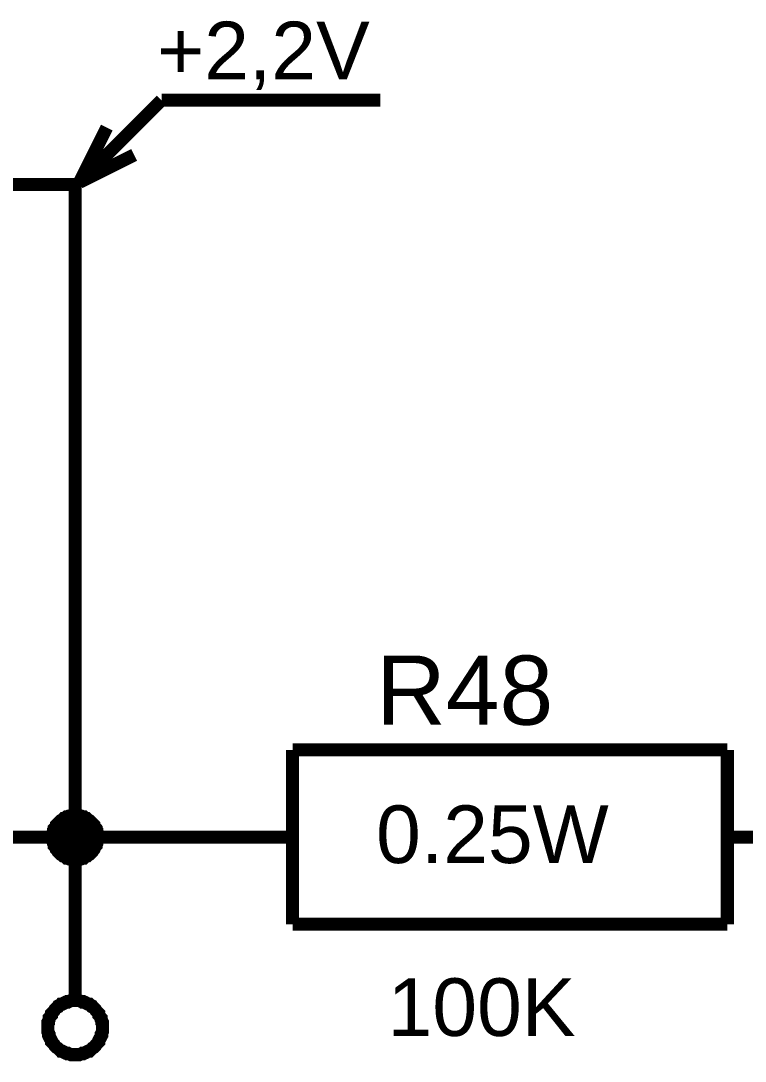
# Model space of a CAD drawing. Header units: millimetres. Extents: x -2024 to 917, y -725 to 13.
# Drawn here: x -1907.67 to -1891.01, y -221.81 to -197.9 of the extents above; entities that cross this region are included whole.
import ezdxf

# ---------------------------------------------------------------- set-up
doc = ezdxf.new("R2010")
doc.units = ezdxf.units.MM
doc.styles.get("Standard").update_dxf_attribs({"font": 'arial.ttf'})

msp = doc.modelspace()

# ---------------------------------------------------------------- linework, layer by layer
at = {"color": 7}
for points, const_width in [([(-1906.32, -201.611), (-1904.433, -199.723)], 0.3), ([(-1904.433, -199.723), (-1899.401, -199.723)], 0.3), ([(-1906.32, -201.611), (-1905.691, -200.352)], 0.3), ([(-1906.32, -201.611), (-1905.062, -200.981)], 0.3), ([(-1913.916, -216.663), (-1906.419, -216.663), (-1906.419, -201.66), (-1908.918, -201.66)], 0.3), ([(-1901.42, -214.659), (-1901.42, -218.666)], 0.3), ([(-1901.42, -214.659), (-1891.424, -214.659)], 0.3), ([(-1891.424, -214.659), (-1891.424, -218.666)], 0.3), ([(-1906.932, -216.663), (-1906.932, -216.629), (-1906.932, -216.613), (-1906.932, -216.58), (-1906.915, -216.563), (-1906.915, -216.53), (-1906.915, -216.514), (-1906.899, -216.497), (-1906.899, -216.464), (-1906.882, -216.447), (-1906.866, -216.431), (-1906.849, -216.398), (-1906.849, -216.381), (-1906.833, -216.365), (-1906.816, -216.348), (-1906.8, -216.331), (-1906.783, -216.315), (-1906.766, -216.298), (-1906.75, -216.282), (-1906.717, -216.265), (-1906.7, -216.249), (-1906.684, -216.232), (-1906.667, -216.232), (-1906.634, -216.215), (-1906.617, -216.199), (-1906.601, -216.199), (-1906.568, -216.182), (-1906.551, -216.182), (-1906.518, -216.182), (-1906.502, -216.166), (-1906.468, -216.166), (-1906.452, -216.166), (-1906.419, -216.166)], 0.3), ([(-1906.932, -216.663), (-1906.932, -216.629), (-1906.932, -216.613), (-1906.932, -216.58), (-1906.915, -216.563), (-1906.915, -216.53), (-1906.915, -216.514), (-1906.899, -216.497), (-1906.899, -216.464), (-1906.882, -216.447), (-1906.866, -216.431), (-1906.849, -216.398), (-1906.849, -216.381), (-1906.833, -216.365), (-1906.816, -216.348), (-1906.8, -216.331), (-1906.783, -216.315), (-1906.766, -216.298), (-1906.75, -216.282), (-1906.717, -216.265), (-1906.7, -216.249), (-1906.684, -216.232), (-1906.667, -216.232), (-1906.634, -216.215), (-1906.617, -216.199), (-1906.601, -216.199), (-1906.568, -216.182), (-1906.551, -216.182), (-1906.518, -216.182), (-1906.502, -216.166), (-1906.468, -216.166), (-1906.452, -216.166), (-1906.419, -216.166)], 0.3), ([(-1906.932, -216.663), (-1906.932, -216.629), (-1906.932, -216.613), (-1906.932, -216.58), (-1906.915, -216.563), (-1906.915, -216.53), (-1906.915, -216.514), (-1906.899, -216.497), (-1906.899, -216.464), (-1906.882, -216.447), (-1906.866, -216.431), (-1906.849, -216.398), (-1906.849, -216.381), (-1906.833, -216.365), (-1906.816, -216.348), (-1906.8, -216.331), (-1906.783, -216.315), (-1906.766, -216.298), (-1906.75, -216.282), (-1906.717, -216.265), (-1906.7, -216.249), (-1906.684, -216.232), (-1906.667, -216.232), (-1906.634, -216.215), (-1906.617, -216.199), (-1906.601, -216.199), (-1906.568, -216.182), (-1906.551, -216.182), (-1906.518, -216.182), (-1906.502, -216.166), (-1906.468, -216.166), (-1906.452, -216.166), (-1906.419, -216.166)], 0.3), ([(-1906.932, -216.663), (-1906.932, -216.629), (-1906.932, -216.613), (-1906.932, -216.58), (-1906.915, -216.563), (-1906.915, -216.53), (-1906.915, -216.514), (-1906.899, -216.497), (-1906.899, -216.464), (-1906.882, -216.447), (-1906.866, -216.431), (-1906.849, -216.398), (-1906.849, -216.381), (-1906.833, -216.365), (-1906.816, -216.348), (-1906.8, -216.331), (-1906.783, -216.315), (-1906.766, -216.298), (-1906.75, -216.282), (-1906.717, -216.265), (-1906.7, -216.249), (-1906.684, -216.232), (-1906.667, -216.232), (-1906.634, -216.215), (-1906.617, -216.199), (-1906.601, -216.199), (-1906.568, -216.182), (-1906.551, -216.182), (-1906.518, -216.182), (-1906.502, -216.166), (-1906.468, -216.166), (-1906.452, -216.166), (-1906.419, -216.166)], 0.3), ([(-1906.932, -216.663), (-1906.932, -216.629), (-1906.932, -216.613), (-1906.932, -216.58), (-1906.915, -216.563), (-1906.915, -216.53), (-1906.915, -216.514), (-1906.899, -216.497), (-1906.899, -216.464), (-1906.882, -216.447), (-1906.866, -216.431), (-1906.849, -216.398), (-1906.849, -216.381), (-1906.833, -216.365), (-1906.816, -216.348), (-1906.8, -216.331), (-1906.783, -216.315), (-1906.766, -216.298), (-1906.75, -216.282), (-1906.717, -216.265), (-1906.7, -216.249), (-1906.684, -216.232), (-1906.667, -216.232), (-1906.634, -216.215), (-1906.617, -216.199), (-1906.601, -216.199), (-1906.568, -216.182), (-1906.551, -216.182), (-1906.518, -216.182), (-1906.502, -216.166), (-1906.468, -216.166), (-1906.452, -216.166), (-1906.419, -216.166)], 0.3), ([(-1906.932, -216.663), (-1906.932, -216.629), (-1906.932, -216.613), (-1906.932, -216.58), (-1906.915, -216.563), (-1906.915, -216.53), (-1906.915, -216.514), (-1906.899, -216.497), (-1906.899, -216.464), (-1906.882, -216.447), (-1906.866, -216.431), (-1906.849, -216.398), (-1906.849, -216.381), (-1906.833, -216.365), (-1906.816, -216.348), (-1906.8, -216.331), (-1906.783, -216.315), (-1906.766, -216.298), (-1906.75, -216.282), (-1906.717, -216.265), (-1906.7, -216.249), (-1906.684, -216.232), (-1906.667, -216.232), (-1906.634, -216.215), (-1906.617, -216.199), (-1906.601, -216.199), (-1906.568, -216.182), (-1906.551, -216.182), (-1906.518, -216.182), (-1906.502, -216.166), (-1906.468, -216.166), (-1906.452, -216.166), (-1906.419, -216.166)], 0.3), ([(-1906.932, -216.663), (-1906.932, -216.629), (-1906.932, -216.613), (-1906.932, -216.58), (-1906.915, -216.563), (-1906.915, -216.53), (-1906.915, -216.514), (-1906.899, -216.497), (-1906.899, -216.464), (-1906.882, -216.447), (-1906.866, -216.431), (-1906.849, -216.398), (-1906.849, -216.381), (-1906.833, -216.365), (-1906.816, -216.348), (-1906.8, -216.331), (-1906.783, -216.315), (-1906.766, -216.298), (-1906.75, -216.282), (-1906.717, -216.265), (-1906.7, -216.249), (-1906.684, -216.232), (-1906.667, -216.232), (-1906.634, -216.215), (-1906.617, -216.199), (-1906.601, -216.199), (-1906.568, -216.182), (-1906.551, -216.182), (-1906.518, -216.182), (-1906.502, -216.166), (-1906.468, -216.166), (-1906.452, -216.166), (-1906.419, -216.166)], 0.0991), ([(-1906.932, -216.663), (-1906.932, -216.629), (-1906.932, -216.613), (-1906.932, -216.58), (-1906.915, -216.563), (-1906.915, -216.53), (-1906.915, -216.514), (-1906.899, -216.497), (-1906.899, -216.464), (-1906.882, -216.447), (-1906.866, -216.431), (-1906.849, -216.398), (-1906.849, -216.381), (-1906.833, -216.365), (-1906.816, -216.348), (-1906.8, -216.331), (-1906.783, -216.315), (-1906.766, -216.298), (-1906.75, -216.282), (-1906.717, -216.265), (-1906.7, -216.249), (-1906.684, -216.232), (-1906.667, -216.232), (-1906.634, -216.215), (-1906.617, -216.199), (-1906.601, -216.199), (-1906.568, -216.182), (-1906.551, -216.182), (-1906.518, -216.182), (-1906.502, -216.166), (-1906.468, -216.166), (-1906.452, -216.166), (-1906.419, -216.166)], 0.0991), ([(-1906.932, -216.663), (-1906.932, -216.629), (-1906.932, -216.613), (-1906.932, -216.58), (-1906.915, -216.563), (-1906.915, -216.53), (-1906.915, -216.514), (-1906.899, -216.497), (-1906.899, -216.464), (-1906.882, -216.447), (-1906.866, -216.431), (-1906.849, -216.398), (-1906.849, -216.381), (-1906.833, -216.365), (-1906.816, -216.348), (-1906.8, -216.331), (-1906.783, -216.315), (-1906.766, -216.298), (-1906.75, -216.282), (-1906.717, -216.265), (-1906.7, -216.249), (-1906.684, -216.232), (-1906.667, -216.232), (-1906.634, -216.215), (-1906.617, -216.199), (-1906.601, -216.199), (-1906.568, -216.182), (-1906.551, -216.182), (-1906.518, -216.182), (-1906.502, -216.166), (-1906.468, -216.166), (-1906.452, -216.166), (-1906.419, -216.166)], 0.0991), ([(-1906.932, -216.663), (-1906.932, -216.629), (-1906.932, -216.613), (-1906.932, -216.58), (-1906.915, -216.563), (-1906.915, -216.53), (-1906.915, -216.514), (-1906.899, -216.497), (-1906.899, -216.464), (-1906.882, -216.447), (-1906.866, -216.431), (-1906.849, -216.398), (-1906.849, -216.381), (-1906.833, -216.365), (-1906.816, -216.348), (-1906.8, -216.331), (-1906.783, -216.315), (-1906.766, -216.298), (-1906.75, -216.282), (-1906.717, -216.265), (-1906.7, -216.249), (-1906.684, -216.232), (-1906.667, -216.232), (-1906.634, -216.215), (-1906.617, -216.199), (-1906.601, -216.199), (-1906.568, -216.182), (-1906.551, -216.182), (-1906.518, -216.182), (-1906.502, -216.166), (-1906.468, -216.166), (-1906.452, -216.166), (-1906.419, -216.166)], 0.0991), ([(-1906.932, -216.663), (-1906.932, -216.629), (-1906.932, -216.613), (-1906.932, -216.58), (-1906.915, -216.563), (-1906.915, -216.53), (-1906.915, -216.514), (-1906.899, -216.497), (-1906.899, -216.464), (-1906.882, -216.447), (-1906.866, -216.431), (-1906.849, -216.398), (-1906.849, -216.381), (-1906.833, -216.365), (-1906.816, -216.348), (-1906.8, -216.331), (-1906.783, -216.315), (-1906.766, -216.298), (-1906.75, -216.282), (-1906.717, -216.265), (-1906.7, -216.249), (-1906.684, -216.232), (-1906.667, -216.232), (-1906.634, -216.215), (-1906.617, -216.199), (-1906.601, -216.199), (-1906.568, -216.182), (-1906.551, -216.182), (-1906.518, -216.182), (-1906.502, -216.166), (-1906.468, -216.166), (-1906.452, -216.166), (-1906.419, -216.166)], 0.0991), ([(-1906.932, -216.663), (-1906.932, -216.629), (-1906.932, -216.613), (-1906.932, -216.58), (-1906.915, -216.563), (-1906.915, -216.53), (-1906.915, -216.514), (-1906.899, -216.497), (-1906.899, -216.464), (-1906.882, -216.447), (-1906.866, -216.431), (-1906.849, -216.398), (-1906.849, -216.381), (-1906.833, -216.365), (-1906.816, -216.348), (-1906.8, -216.331), (-1906.783, -216.315), (-1906.766, -216.298), (-1906.75, -216.282), (-1906.717, -216.265), (-1906.7, -216.249), (-1906.684, -216.232), (-1906.667, -216.232), (-1906.634, -216.215), (-1906.617, -216.199), (-1906.601, -216.199), (-1906.568, -216.182), (-1906.551, -216.182), (-1906.518, -216.182), (-1906.502, -216.166), (-1906.468, -216.166), (-1906.452, -216.166), (-1906.419, -216.166)], 0.0991), ([(-1906.419, -216.166), (-1906.419, -216.166)], 0.3), ([(-1906.419, -216.166), (-1906.386, -216.166), (-1906.369, -216.166), (-1906.336, -216.166), (-1906.32, -216.182), (-1906.286, -216.182), (-1906.27, -216.182), (-1906.237, -216.199), (-1906.22, -216.199), (-1906.204, -216.215), (-1906.171, -216.232), (-1906.154, -216.232), (-1906.137, -216.249), (-1906.121, -216.265), (-1906.088, -216.282), (-1906.071, -216.298), (-1906.055, -216.315), (-1906.038, -216.331), (-1906.022, -216.348), (-1906.005, -216.365), (-1905.989, -216.381), (-1905.989, -216.398), (-1905.972, -216.431), (-1905.955, -216.447), (-1905.939, -216.464), (-1905.939, -216.497), (-1905.922, -216.514), (-1905.922, -216.53), (-1905.922, -216.563), (-1905.906, -216.58), (-1905.906, -216.613), (-1905.906, -216.629), (-1905.906, -216.663)], 0.3), ([(-1906.419, -216.166), (-1906.419, -216.166)], 0.3), ([(-1906.419, -216.166), (-1906.386, -216.166), (-1906.369, -216.166), (-1906.336, -216.166), (-1906.32, -216.182), (-1906.286, -216.182), (-1906.27, -216.182), (-1906.237, -216.199), (-1906.22, -216.199), (-1906.204, -216.215), (-1906.171, -216.232), (-1906.154, -216.232), (-1906.137, -216.249), (-1906.121, -216.265), (-1906.088, -216.282), (-1906.071, -216.298), (-1906.055, -216.315), (-1906.038, -216.331), (-1906.022, -216.348), (-1906.005, -216.365), (-1905.989, -216.381), (-1905.989, -216.398), (-1905.972, -216.431), (-1905.955, -216.447), (-1905.939, -216.464), (-1905.939, -216.497), (-1905.922, -216.514), (-1905.922, -216.53), (-1905.922, -216.563), (-1905.906, -216.58), (-1905.906, -216.613), (-1905.906, -216.629), (-1905.906, -216.663)], 0.3), ([(-1906.419, -216.166), (-1906.419, -216.166)], 0.3), ([(-1906.419, -216.166), (-1906.386, -216.166), (-1906.369, -216.166), (-1906.336, -216.166), (-1906.32, -216.182), (-1906.286, -216.182), (-1906.27, -216.182), (-1906.237, -216.199), (-1906.22, -216.199), (-1906.204, -216.215), (-1906.171, -216.232), (-1906.154, -216.232), (-1906.137, -216.249), (-1906.121, -216.265), (-1906.088, -216.282), (-1906.071, -216.298), (-1906.055, -216.315), (-1906.038, -216.331), (-1906.022, -216.348), (-1906.005, -216.365), (-1905.989, -216.381), (-1905.989, -216.398), (-1905.972, -216.431), (-1905.955, -216.447), (-1905.939, -216.464), (-1905.939, -216.497), (-1905.922, -216.514), (-1905.922, -216.53), (-1905.922, -216.563), (-1905.906, -216.58), (-1905.906, -216.613), (-1905.906, -216.629), (-1905.906, -216.663)], 0.3), ([(-1906.419, -216.166), (-1906.419, -216.166)], 0.3), ([(-1906.419, -216.166), (-1906.386, -216.166), (-1906.369, -216.166), (-1906.336, -216.166), (-1906.32, -216.182), (-1906.286, -216.182), (-1906.27, -216.182), (-1906.237, -216.199), (-1906.22, -216.199), (-1906.204, -216.215), (-1906.171, -216.232), (-1906.154, -216.232), (-1906.137, -216.249), (-1906.121, -216.265), (-1906.088, -216.282), (-1906.071, -216.298), (-1906.055, -216.315), (-1906.038, -216.331), (-1906.022, -216.348), (-1906.005, -216.365), (-1905.989, -216.381), (-1905.989, -216.398), (-1905.972, -216.431), (-1905.955, -216.447), (-1905.939, -216.464), (-1905.939, -216.497), (-1905.922, -216.514), (-1905.922, -216.53), (-1905.922, -216.563), (-1905.906, -216.58), (-1905.906, -216.613), (-1905.906, -216.629), (-1905.906, -216.663)], 0.3), ([(-1906.419, -216.166), (-1906.419, -216.166)], 0.3), ([(-1906.419, -216.166), (-1906.386, -216.166), (-1906.369, -216.166), (-1906.336, -216.166), (-1906.32, -216.182), (-1906.286, -216.182), (-1906.27, -216.182), (-1906.237, -216.199), (-1906.22, -216.199), (-1906.204, -216.215), (-1906.171, -216.232), (-1906.154, -216.232), (-1906.137, -216.249), (-1906.121, -216.265), (-1906.088, -216.282), (-1906.071, -216.298), (-1906.055, -216.315), (-1906.038, -216.331), (-1906.022, -216.348), (-1906.005, -216.365), (-1905.989, -216.381), (-1905.989, -216.398), (-1905.972, -216.431), (-1905.955, -216.447), (-1905.939, -216.464), (-1905.939, -216.497), (-1905.922, -216.514), (-1905.922, -216.53), (-1905.922, -216.563), (-1905.906, -216.58), (-1905.906, -216.613), (-1905.906, -216.629), (-1905.906, -216.663)], 0.3), ([(-1906.419, -216.166), (-1906.419, -216.166)], 0.3), ([(-1906.419, -216.166), (-1906.386, -216.166), (-1906.369, -216.166), (-1906.336, -216.166), (-1906.32, -216.182), (-1906.286, -216.182), (-1906.27, -216.182), (-1906.237, -216.199), (-1906.22, -216.199), (-1906.204, -216.215), (-1906.171, -216.232), (-1906.154, -216.232), (-1906.137, -216.249), (-1906.121, -216.265), (-1906.088, -216.282), (-1906.071, -216.298), (-1906.055, -216.315), (-1906.038, -216.331), (-1906.022, -216.348), (-1906.005, -216.365), (-1905.989, -216.381), (-1905.989, -216.398), (-1905.972, -216.431), (-1905.955, -216.447), (-1905.939, -216.464), (-1905.939, -216.497), (-1905.922, -216.514), (-1905.922, -216.53), (-1905.922, -216.563), (-1905.906, -216.58), (-1905.906, -216.613), (-1905.906, -216.629), (-1905.906, -216.663)], 0.3), ([(-1906.419, -216.166), (-1906.419, -216.166)], 0.0991), ([(-1906.419, -216.166), (-1906.386, -216.166), (-1906.369, -216.166), (-1906.336, -216.166), (-1906.32, -216.182), (-1906.286, -216.182), (-1906.27, -216.182), (-1906.237, -216.199), (-1906.22, -216.199), (-1906.204, -216.215), (-1906.171, -216.232), (-1906.154, -216.232), (-1906.137, -216.249), (-1906.121, -216.265), (-1906.088, -216.282), (-1906.071, -216.298), (-1906.055, -216.315), (-1906.038, -216.331), (-1906.022, -216.348), (-1906.005, -216.365), (-1905.989, -216.381), (-1905.989, -216.398), (-1905.972, -216.431), (-1905.955, -216.447), (-1905.939, -216.464), (-1905.939, -216.497), (-1905.922, -216.514), (-1905.922, -216.53), (-1905.922, -216.563), (-1905.906, -216.58), (-1905.906, -216.613), (-1905.906, -216.629), (-1905.906, -216.663)], 0.0991), ([(-1906.419, -216.166), (-1906.419, -216.166)], 0.0991), ([(-1906.419, -216.166), (-1906.386, -216.166), (-1906.369, -216.166), (-1906.336, -216.166), (-1906.32, -216.182), (-1906.286, -216.182), (-1906.27, -216.182), (-1906.237, -216.199), (-1906.22, -216.199), (-1906.204, -216.215), (-1906.171, -216.232), (-1906.154, -216.232), (-1906.137, -216.249), (-1906.121, -216.265), (-1906.088, -216.282), (-1906.071, -216.298), (-1906.055, -216.315), (-1906.038, -216.331), (-1906.022, -216.348), (-1906.005, -216.365), (-1905.989, -216.381), (-1905.989, -216.398), (-1905.972, -216.431), (-1905.955, -216.447), (-1905.939, -216.464), (-1905.939, -216.497), (-1905.922, -216.514), (-1905.922, -216.53), (-1905.922, -216.563), (-1905.906, -216.58), (-1905.906, -216.613), (-1905.906, -216.629), (-1905.906, -216.663)], 0.0991), ([(-1906.419, -216.166), (-1906.419, -216.166)], 0.0991), ([(-1906.419, -216.166), (-1906.386, -216.166), (-1906.369, -216.166), (-1906.336, -216.166), (-1906.32, -216.182), (-1906.286, -216.182), (-1906.27, -216.182), (-1906.237, -216.199), (-1906.22, -216.199), (-1906.204, -216.215), (-1906.171, -216.232), (-1906.154, -216.232), (-1906.137, -216.249), (-1906.121, -216.265), (-1906.088, -216.282), (-1906.071, -216.298), (-1906.055, -216.315), (-1906.038, -216.331), (-1906.022, -216.348), (-1906.005, -216.365), (-1905.989, -216.381), (-1905.989, -216.398), (-1905.972, -216.431), (-1905.955, -216.447), (-1905.939, -216.464), (-1905.939, -216.497), (-1905.922, -216.514), (-1905.922, -216.53), (-1905.922, -216.563), (-1905.906, -216.58), (-1905.906, -216.613), (-1905.906, -216.629), (-1905.906, -216.663)], 0.0991), ([(-1906.419, -216.166), (-1906.419, -216.166)], 0.0991), ([(-1906.419, -216.166), (-1906.386, -216.166), (-1906.369, -216.166), (-1906.336, -216.166), (-1906.32, -216.182), (-1906.286, -216.182), (-1906.27, -216.182), (-1906.237, -216.199), (-1906.22, -216.199), (-1906.204, -216.215), (-1906.171, -216.232), (-1906.154, -216.232), (-1906.137, -216.249), (-1906.121, -216.265), (-1906.088, -216.282), (-1906.071, -216.298), (-1906.055, -216.315), (-1906.038, -216.331), (-1906.022, -216.348), (-1906.005, -216.365), (-1905.989, -216.381), (-1905.989, -216.398), (-1905.972, -216.431), (-1905.955, -216.447), (-1905.939, -216.464), (-1905.939, -216.497), (-1905.922, -216.514), (-1905.922, -216.53), (-1905.922, -216.563), (-1905.906, -216.58), (-1905.906, -216.613), (-1905.906, -216.629), (-1905.906, -216.663)], 0.0991), ([(-1906.419, -216.166), (-1906.419, -216.166)], 0.0991), ([(-1906.419, -216.166), (-1906.386, -216.166), (-1906.369, -216.166), (-1906.336, -216.166), (-1906.32, -216.182), (-1906.286, -216.182), (-1906.27, -216.182), (-1906.237, -216.199), (-1906.22, -216.199), (-1906.204, -216.215), (-1906.171, -216.232), (-1906.154, -216.232), (-1906.137, -216.249), (-1906.121, -216.265), (-1906.088, -216.282), (-1906.071, -216.298), (-1906.055, -216.315), (-1906.038, -216.331), (-1906.022, -216.348), (-1906.005, -216.365), (-1905.989, -216.381), (-1905.989, -216.398), (-1905.972, -216.431), (-1905.955, -216.447), (-1905.939, -216.464), (-1905.939, -216.497), (-1905.922, -216.514), (-1905.922, -216.53), (-1905.922, -216.563), (-1905.906, -216.58), (-1905.906, -216.613), (-1905.906, -216.629), (-1905.906, -216.663)], 0.0991), ([(-1906.419, -216.166), (-1906.419, -216.166)], 0.0991), ([(-1906.419, -216.166), (-1906.386, -216.166), (-1906.369, -216.166), (-1906.336, -216.166), (-1906.32, -216.182), (-1906.286, -216.182), (-1906.27, -216.182), (-1906.237, -216.199), (-1906.22, -216.199), (-1906.204, -216.215), (-1906.171, -216.232), (-1906.154, -216.232), (-1906.137, -216.249), (-1906.121, -216.265), (-1906.088, -216.282), (-1906.071, -216.298), (-1906.055, -216.315), (-1906.038, -216.331), (-1906.022, -216.348), (-1906.005, -216.365), (-1905.989, -216.381), (-1905.989, -216.398), (-1905.972, -216.431), (-1905.955, -216.447), (-1905.939, -216.464), (-1905.939, -216.497), (-1905.922, -216.514), (-1905.922, -216.53), (-1905.922, -216.563), (-1905.906, -216.58), (-1905.906, -216.613), (-1905.906, -216.629), (-1905.906, -216.663)], 0.0991), ([(-1906.419, -217.176), (-1906.452, -217.176), (-1906.468, -217.176), (-1906.502, -217.176), (-1906.518, -217.159), (-1906.551, -217.159), (-1906.568, -217.159), (-1906.601, -217.143), (-1906.617, -217.143), (-1906.634, -217.126), (-1906.667, -217.11), (-1906.684, -217.093), (-1906.7, -217.093), (-1906.717, -217.077), (-1906.75, -217.06), (-1906.766, -217.043), (-1906.783, -217.027), (-1906.8, -217.01), (-1906.816, -216.994), (-1906.833, -216.961), (-1906.849, -216.944), (-1906.849, -216.928), (-1906.866, -216.911), (-1906.882, -216.878), (-1906.899, -216.861), (-1906.899, -216.845), (-1906.915, -216.812), (-1906.915, -216.795), (-1906.915, -216.762), (-1906.932, -216.745), (-1906.932, -216.712), (-1906.932, -216.696), (-1906.932, -216.663)], 0.3), ([(-1906.932, -216.663), (-1906.932, -216.663)], 0.3), ([(-1906.419, -217.176), (-1906.452, -217.176), (-1906.468, -217.176), (-1906.502, -217.176), (-1906.518, -217.159), (-1906.551, -217.159), (-1906.568, -217.159), (-1906.601, -217.143), (-1906.617, -217.143), (-1906.634, -217.126), (-1906.667, -217.11), (-1906.684, -217.093), (-1906.7, -217.093), (-1906.717, -217.077), (-1906.75, -217.06), (-1906.766, -217.043), (-1906.783, -217.027), (-1906.8, -217.01), (-1906.816, -216.994), (-1906.833, -216.961), (-1906.849, -216.944), (-1906.849, -216.928), (-1906.866, -216.911), (-1906.882, -216.878), (-1906.899, -216.861), (-1906.899, -216.845), (-1906.915, -216.812), (-1906.915, -216.795), (-1906.915, -216.762), (-1906.932, -216.745), (-1906.932, -216.712), (-1906.932, -216.696), (-1906.932, -216.663)], 0.3), ([(-1906.932, -216.663), (-1906.932, -216.663)], 0.3), ([(-1906.419, -217.176), (-1906.452, -217.176), (-1906.468, -217.176), (-1906.502, -217.176), (-1906.518, -217.159), (-1906.551, -217.159), (-1906.568, -217.159), (-1906.601, -217.143), (-1906.617, -217.143), (-1906.634, -217.126), (-1906.667, -217.11), (-1906.684, -217.093), (-1906.7, -217.093), (-1906.717, -217.077), (-1906.75, -217.06), (-1906.766, -217.043), (-1906.783, -217.027), (-1906.8, -217.01), (-1906.816, -216.994), (-1906.833, -216.961), (-1906.849, -216.944), (-1906.849, -216.928), (-1906.866, -216.911), (-1906.882, -216.878), (-1906.899, -216.861), (-1906.899, -216.845), (-1906.915, -216.812), (-1906.915, -216.795), (-1906.915, -216.762), (-1906.932, -216.745), (-1906.932, -216.712), (-1906.932, -216.696), (-1906.932, -216.663)], 0.3), ([(-1906.932, -216.663), (-1906.932, -216.663)], 0.3), ([(-1906.419, -217.176), (-1906.452, -217.176), (-1906.468, -217.176), (-1906.502, -217.176), (-1906.518, -217.159), (-1906.551, -217.159), (-1906.568, -217.159), (-1906.601, -217.143), (-1906.617, -217.143), (-1906.634, -217.126), (-1906.667, -217.11), (-1906.684, -217.093), (-1906.7, -217.093), (-1906.717, -217.077), (-1906.75, -217.06), (-1906.766, -217.043), (-1906.783, -217.027), (-1906.8, -217.01), (-1906.816, -216.994), (-1906.833, -216.961), (-1906.849, -216.944), (-1906.849, -216.928), (-1906.866, -216.911), (-1906.882, -216.878), (-1906.899, -216.861), (-1906.899, -216.845), (-1906.915, -216.812), (-1906.915, -216.795), (-1906.915, -216.762), (-1906.932, -216.745), (-1906.932, -216.712), (-1906.932, -216.696), (-1906.932, -216.663)], 0.3), ([(-1906.932, -216.663), (-1906.932, -216.663)], 0.3), ([(-1906.419, -217.176), (-1906.452, -217.176), (-1906.468, -217.176), (-1906.502, -217.176), (-1906.518, -217.159), (-1906.551, -217.159), (-1906.568, -217.159), (-1906.601, -217.143), (-1906.617, -217.143), (-1906.634, -217.126), (-1906.667, -217.11), (-1906.684, -217.093), (-1906.7, -217.093), (-1906.717, -217.077), (-1906.75, -217.06), (-1906.766, -217.043), (-1906.783, -217.027), (-1906.8, -217.01), (-1906.816, -216.994), (-1906.833, -216.961), (-1906.849, -216.944), (-1906.849, -216.928), (-1906.866, -216.911), (-1906.882, -216.878), (-1906.899, -216.861), (-1906.899, -216.845), (-1906.915, -216.812), (-1906.915, -216.795), (-1906.915, -216.762), (-1906.932, -216.745), (-1906.932, -216.712), (-1906.932, -216.696), (-1906.932, -216.663)], 0.3), ([(-1906.932, -216.663), (-1906.932, -216.663)], 0.3), ([(-1906.419, -217.176), (-1906.452, -217.176), (-1906.468, -217.176), (-1906.502, -217.176), (-1906.518, -217.159), (-1906.551, -217.159), (-1906.568, -217.159), (-1906.601, -217.143), (-1906.617, -217.143), (-1906.634, -217.126), (-1906.667, -217.11), (-1906.684, -217.093), (-1906.7, -217.093), (-1906.717, -217.077), (-1906.75, -217.06), (-1906.766, -217.043), (-1906.783, -217.027), (-1906.8, -217.01), (-1906.816, -216.994), (-1906.833, -216.961), (-1906.849, -216.944), (-1906.849, -216.928), (-1906.866, -216.911), (-1906.882, -216.878), (-1906.899, -216.861), (-1906.899, -216.845), (-1906.915, -216.812), (-1906.915, -216.795), (-1906.915, -216.762), (-1906.932, -216.745), (-1906.932, -216.712), (-1906.932, -216.696), (-1906.932, -216.663)], 0.3), ([(-1906.932, -216.663), (-1906.932, -216.663)], 0.3), ([(-1906.419, -217.176), (-1906.452, -217.176), (-1906.468, -217.176), (-1906.502, -217.176), (-1906.518, -217.159), (-1906.551, -217.159), (-1906.568, -217.159), (-1906.601, -217.143), (-1906.617, -217.143), (-1906.634, -217.126), (-1906.667, -217.11), (-1906.684, -217.093), (-1906.7, -217.093), (-1906.717, -217.077), (-1906.75, -217.06), (-1906.766, -217.043), (-1906.783, -217.027), (-1906.8, -217.01), (-1906.816, -216.994), (-1906.833, -216.961), (-1906.849, -216.944), (-1906.849, -216.928), (-1906.866, -216.911), (-1906.882, -216.878), (-1906.899, -216.861), (-1906.899, -216.845), (-1906.915, -216.812), (-1906.915, -216.795), (-1906.915, -216.762), (-1906.932, -216.745), (-1906.932, -216.712), (-1906.932, -216.696), (-1906.932, -216.663)], 0.0991), ([(-1906.932, -216.663), (-1906.932, -216.663)], 0.0991), ([(-1906.419, -217.176), (-1906.452, -217.176), (-1906.468, -217.176), (-1906.502, -217.176), (-1906.518, -217.159), (-1906.551, -217.159), (-1906.568, -217.159), (-1906.601, -217.143), (-1906.617, -217.143), (-1906.634, -217.126), (-1906.667, -217.11), (-1906.684, -217.093), (-1906.7, -217.093), (-1906.717, -217.077), (-1906.75, -217.06), (-1906.766, -217.043), (-1906.783, -217.027), (-1906.8, -217.01), (-1906.816, -216.994), (-1906.833, -216.961), (-1906.849, -216.944), (-1906.849, -216.928), (-1906.866, -216.911), (-1906.882, -216.878), (-1906.899, -216.861), (-1906.899, -216.845), (-1906.915, -216.812), (-1906.915, -216.795), (-1906.915, -216.762), (-1906.932, -216.745), (-1906.932, -216.712), (-1906.932, -216.696), (-1906.932, -216.663)], 0.0991), ([(-1906.932, -216.663), (-1906.932, -216.663)], 0.0991), ([(-1906.419, -217.176), (-1906.452, -217.176), (-1906.468, -217.176), (-1906.502, -217.176), (-1906.518, -217.159), (-1906.551, -217.159), (-1906.568, -217.159), (-1906.601, -217.143), (-1906.617, -217.143), (-1906.634, -217.126), (-1906.667, -217.11), (-1906.684, -217.093), (-1906.7, -217.093), (-1906.717, -217.077), (-1906.75, -217.06), (-1906.766, -217.043), (-1906.783, -217.027), (-1906.8, -217.01), (-1906.816, -216.994), (-1906.833, -216.961), (-1906.849, -216.944), (-1906.849, -216.928), (-1906.866, -216.911), (-1906.882, -216.878), (-1906.899, -216.861), (-1906.899, -216.845), (-1906.915, -216.812), (-1906.915, -216.795), (-1906.915, -216.762), (-1906.932, -216.745), (-1906.932, -216.712), (-1906.932, -216.696), (-1906.932, -216.663)], 0.0991), ([(-1906.932, -216.663), (-1906.932, -216.663)], 0.0991), ([(-1906.419, -217.176), (-1906.452, -217.176), (-1906.468, -217.176), (-1906.502, -217.176), (-1906.518, -217.159), (-1906.551, -217.159), (-1906.568, -217.159), (-1906.601, -217.143), (-1906.617, -217.143), (-1906.634, -217.126), (-1906.667, -217.11), (-1906.684, -217.093), (-1906.7, -217.093), (-1906.717, -217.077), (-1906.75, -217.06), (-1906.766, -217.043), (-1906.783, -217.027), (-1906.8, -217.01), (-1906.816, -216.994), (-1906.833, -216.961), (-1906.849, -216.944), (-1906.849, -216.928), (-1906.866, -216.911), (-1906.882, -216.878), (-1906.899, -216.861), (-1906.899, -216.845), (-1906.915, -216.812), (-1906.915, -216.795), (-1906.915, -216.762), (-1906.932, -216.745), (-1906.932, -216.712), (-1906.932, -216.696), (-1906.932, -216.663)], 0.0991), ([(-1906.932, -216.663), (-1906.932, -216.663)], 0.0991), ([(-1906.419, -217.176), (-1906.452, -217.176), (-1906.468, -217.176), (-1906.502, -217.176), (-1906.518, -217.159), (-1906.551, -217.159), (-1906.568, -217.159), (-1906.601, -217.143), (-1906.617, -217.143), (-1906.634, -217.126), (-1906.667, -217.11), (-1906.684, -217.093), (-1906.7, -217.093), (-1906.717, -217.077), (-1906.75, -217.06), (-1906.766, -217.043), (-1906.783, -217.027), (-1906.8, -217.01), (-1906.816, -216.994), (-1906.833, -216.961), (-1906.849, -216.944), (-1906.849, -216.928), (-1906.866, -216.911), (-1906.882, -216.878), (-1906.899, -216.861), (-1906.899, -216.845), (-1906.915, -216.812), (-1906.915, -216.795), (-1906.915, -216.762), (-1906.932, -216.745), (-1906.932, -216.712), (-1906.932, -216.696), (-1906.932, -216.663)], 0.0991), ([(-1906.932, -216.663), (-1906.932, -216.663)], 0.0991), ([(-1906.419, -217.176), (-1906.452, -217.176), (-1906.468, -217.176), (-1906.502, -217.176), (-1906.518, -217.159), (-1906.551, -217.159), (-1906.568, -217.159), (-1906.601, -217.143), (-1906.617, -217.143), (-1906.634, -217.126), (-1906.667, -217.11), (-1906.684, -217.093), (-1906.7, -217.093), (-1906.717, -217.077), (-1906.75, -217.06), (-1906.766, -217.043), (-1906.783, -217.027), (-1906.8, -217.01), (-1906.816, -216.994), (-1906.833, -216.961), (-1906.849, -216.944), (-1906.849, -216.928), (-1906.866, -216.911), (-1906.882, -216.878), (-1906.899, -216.861), (-1906.899, -216.845), (-1906.915, -216.812), (-1906.915, -216.795), (-1906.915, -216.762), (-1906.932, -216.745), (-1906.932, -216.712), (-1906.932, -216.696), (-1906.932, -216.663)], 0.0991), ([(-1906.932, -216.663), (-1906.932, -216.663)], 0.0991), ([(-1905.906, -216.663), (-1905.906, -216.696), (-1905.906, -216.712), (-1905.906, -216.745), (-1905.922, -216.762), (-1905.922, -216.795), (-1905.922, -216.812), (-1905.939, -216.845), (-1905.939, -216.861), (-1905.955, -216.878), (-1905.972, -216.911), (-1905.989, -216.928), (-1905.989, -216.944), (-1906.005, -216.961), (-1906.022, -216.994), (-1906.038, -217.01), (-1906.055, -217.027), (-1906.071, -217.043), (-1906.088, -217.06), (-1906.121, -217.077), (-1906.137, -217.093), (-1906.154, -217.093), (-1906.171, -217.11), (-1906.204, -217.126), (-1906.22, -217.143), (-1906.237, -217.143), (-1906.27, -217.159), (-1906.286, -217.159), (-1906.32, -217.159), (-1906.336, -217.176), (-1906.369, -217.176), (-1906.386, -217.176), (-1906.419, -217.176)], 0.3), ([(-1906.419, -216.663), (-1903.92, -216.663)], 0.3), ([(-1905.906, -216.663), (-1905.906, -216.696), (-1905.906, -216.712), (-1905.906, -216.745), (-1905.922, -216.762), (-1905.922, -216.795), (-1905.922, -216.812), (-1905.939, -216.845), (-1905.939, -216.861), (-1905.955, -216.878), (-1905.972, -216.911), (-1905.989, -216.928), (-1905.989, -216.944), (-1906.005, -216.961), (-1906.022, -216.994), (-1906.038, -217.01), (-1906.055, -217.027), (-1906.071, -217.043), (-1906.088, -217.06), (-1906.121, -217.077), (-1906.137, -217.093), (-1906.154, -217.093), (-1906.171, -217.11), (-1906.204, -217.126), (-1906.22, -217.143), (-1906.237, -217.143), (-1906.27, -217.159), (-1906.286, -217.159), (-1906.32, -217.159), (-1906.336, -217.176), (-1906.369, -217.176), (-1906.386, -217.176), (-1906.419, -217.176)], 0.3), ([(-1906.419, -219.163), (-1906.419, -216.663)], 0.3), ([(-1905.906, -216.663), (-1905.906, -216.696), (-1905.906, -216.712), (-1905.906, -216.745), (-1905.922, -216.762), (-1905.922, -216.795), (-1905.922, -216.812), (-1905.939, -216.845), (-1905.939, -216.861), (-1905.955, -216.878), (-1905.972, -216.911), (-1905.989, -216.928), (-1905.989, -216.944), (-1906.005, -216.961), (-1906.022, -216.994), (-1906.038, -217.01), (-1906.055, -217.027), (-1906.071, -217.043), (-1906.088, -217.06), (-1906.121, -217.077), (-1906.137, -217.093), (-1906.154, -217.093), (-1906.171, -217.11), (-1906.204, -217.126), (-1906.22, -217.143), (-1906.237, -217.143), (-1906.27, -217.159), (-1906.286, -217.159), (-1906.32, -217.159), (-1906.336, -217.176), (-1906.369, -217.176), (-1906.386, -217.176), (-1906.419, -217.176)], 0.3), ([(-1905.906, -216.663), (-1905.906, -216.696), (-1905.906, -216.712), (-1905.906, -216.745), (-1905.922, -216.762), (-1905.922, -216.795), (-1905.922, -216.812), (-1905.939, -216.845), (-1905.939, -216.861), (-1905.955, -216.878), (-1905.972, -216.911), (-1905.989, -216.928), (-1905.989, -216.944), (-1906.005, -216.961), (-1906.022, -216.994), (-1906.038, -217.01), (-1906.055, -217.027), (-1906.071, -217.043), (-1906.088, -217.06), (-1906.121, -217.077), (-1906.137, -217.093), (-1906.154, -217.093), (-1906.171, -217.11), (-1906.204, -217.126), (-1906.22, -217.143), (-1906.237, -217.143), (-1906.27, -217.159), (-1906.286, -217.159), (-1906.32, -217.159), (-1906.336, -217.176), (-1906.369, -217.176), (-1906.386, -217.176), (-1906.419, -217.176)], 0.3), ([(-1905.906, -216.663), (-1905.906, -216.696), (-1905.906, -216.712), (-1905.906, -216.745), (-1905.922, -216.762), (-1905.922, -216.795), (-1905.922, -216.812), (-1905.939, -216.845), (-1905.939, -216.861), (-1905.955, -216.878), (-1905.972, -216.911), (-1905.989, -216.928), (-1905.989, -216.944), (-1906.005, -216.961), (-1906.022, -216.994), (-1906.038, -217.01), (-1906.055, -217.027), (-1906.071, -217.043), (-1906.088, -217.06), (-1906.121, -217.077), (-1906.137, -217.093), (-1906.154, -217.093), (-1906.171, -217.11), (-1906.204, -217.126), (-1906.22, -217.143), (-1906.237, -217.143), (-1906.27, -217.159), (-1906.286, -217.159), (-1906.32, -217.159), (-1906.336, -217.176), (-1906.369, -217.176), (-1906.386, -217.176), (-1906.419, -217.176)], 0.3), ([(-1905.906, -216.663), (-1905.906, -216.696), (-1905.906, -216.712), (-1905.906, -216.745), (-1905.922, -216.762), (-1905.922, -216.795), (-1905.922, -216.812), (-1905.939, -216.845), (-1905.939, -216.861), (-1905.955, -216.878), (-1905.972, -216.911), (-1905.989, -216.928), (-1905.989, -216.944), (-1906.005, -216.961), (-1906.022, -216.994), (-1906.038, -217.01), (-1906.055, -217.027), (-1906.071, -217.043), (-1906.088, -217.06), (-1906.121, -217.077), (-1906.137, -217.093), (-1906.154, -217.093), (-1906.171, -217.11), (-1906.204, -217.126), (-1906.22, -217.143), (-1906.237, -217.143), (-1906.27, -217.159), (-1906.286, -217.159), (-1906.32, -217.159), (-1906.336, -217.176), (-1906.369, -217.176), (-1906.386, -217.176), (-1906.419, -217.176)], 0.3), ([(-1905.906, -216.663), (-1905.906, -216.696), (-1905.906, -216.712), (-1905.906, -216.745), (-1905.922, -216.762), (-1905.922, -216.795), (-1905.922, -216.812), (-1905.939, -216.845), (-1905.939, -216.861), (-1905.955, -216.878), (-1905.972, -216.911), (-1905.989, -216.928), (-1905.989, -216.944), (-1906.005, -216.961), (-1906.022, -216.994), (-1906.038, -217.01), (-1906.055, -217.027), (-1906.071, -217.043), (-1906.088, -217.06), (-1906.121, -217.077), (-1906.137, -217.093), (-1906.154, -217.093), (-1906.171, -217.11), (-1906.204, -217.126), (-1906.22, -217.143), (-1906.237, -217.143), (-1906.27, -217.159), (-1906.286, -217.159), (-1906.32, -217.159), (-1906.336, -217.176), (-1906.369, -217.176), (-1906.386, -217.176), (-1906.419, -217.176)], 0.0991), ([(-1905.906, -216.663), (-1905.906, -216.696), (-1905.906, -216.712), (-1905.906, -216.745), (-1905.922, -216.762), (-1905.922, -216.795), (-1905.922, -216.812), (-1905.939, -216.845), (-1905.939, -216.861), (-1905.955, -216.878), (-1905.972, -216.911), (-1905.989, -216.928), (-1905.989, -216.944), (-1906.005, -216.961), (-1906.022, -216.994), (-1906.038, -217.01), (-1906.055, -217.027), (-1906.071, -217.043), (-1906.088, -217.06), (-1906.121, -217.077), (-1906.137, -217.093), (-1906.154, -217.093), (-1906.171, -217.11), (-1906.204, -217.126), (-1906.22, -217.143), (-1906.237, -217.143), (-1906.27, -217.159), (-1906.286, -217.159), (-1906.32, -217.159), (-1906.336, -217.176), (-1906.369, -217.176), (-1906.386, -217.176), (-1906.419, -217.176)], 0.0991), ([(-1905.906, -216.663), (-1905.906, -216.696), (-1905.906, -216.712), (-1905.906, -216.745), (-1905.922, -216.762), (-1905.922, -216.795), (-1905.922, -216.812), (-1905.939, -216.845), (-1905.939, -216.861), (-1905.955, -216.878), (-1905.972, -216.911), (-1905.989, -216.928), (-1905.989, -216.944), (-1906.005, -216.961), (-1906.022, -216.994), (-1906.038, -217.01), (-1906.055, -217.027), (-1906.071, -217.043), (-1906.088, -217.06), (-1906.121, -217.077), (-1906.137, -217.093), (-1906.154, -217.093), (-1906.171, -217.11), (-1906.204, -217.126), (-1906.22, -217.143), (-1906.237, -217.143), (-1906.27, -217.159), (-1906.286, -217.159), (-1906.32, -217.159), (-1906.336, -217.176), (-1906.369, -217.176), (-1906.386, -217.176), (-1906.419, -217.176)], 0.0991), ([(-1905.906, -216.663), (-1905.906, -216.696), (-1905.906, -216.712), (-1905.906, -216.745), (-1905.922, -216.762), (-1905.922, -216.795), (-1905.922, -216.812), (-1905.939, -216.845), (-1905.939, -216.861), (-1905.955, -216.878), (-1905.972, -216.911), (-1905.989, -216.928), (-1905.989, -216.944), (-1906.005, -216.961), (-1906.022, -216.994), (-1906.038, -217.01), (-1906.055, -217.027), (-1906.071, -217.043), (-1906.088, -217.06), (-1906.121, -217.077), (-1906.137, -217.093), (-1906.154, -217.093), (-1906.171, -217.11), (-1906.204, -217.126), (-1906.22, -217.143), (-1906.237, -217.143), (-1906.27, -217.159), (-1906.286, -217.159), (-1906.32, -217.159), (-1906.336, -217.176), (-1906.369, -217.176), (-1906.386, -217.176), (-1906.419, -217.176)], 0.0991), ([(-1905.906, -216.663), (-1905.906, -216.696), (-1905.906, -216.712), (-1905.906, -216.745), (-1905.922, -216.762), (-1905.922, -216.795), (-1905.922, -216.812), (-1905.939, -216.845), (-1905.939, -216.861), (-1905.955, -216.878), (-1905.972, -216.911), (-1905.989, -216.928), (-1905.989, -216.944), (-1906.005, -216.961), (-1906.022, -216.994), (-1906.038, -217.01), (-1906.055, -217.027), (-1906.071, -217.043), (-1906.088, -217.06), (-1906.121, -217.077), (-1906.137, -217.093), (-1906.154, -217.093), (-1906.171, -217.11), (-1906.204, -217.126), (-1906.22, -217.143), (-1906.237, -217.143), (-1906.27, -217.159), (-1906.286, -217.159), (-1906.32, -217.159), (-1906.336, -217.176), (-1906.369, -217.176), (-1906.386, -217.176), (-1906.419, -217.176)], 0.0991), ([(-1905.906, -216.663), (-1905.906, -216.696), (-1905.906, -216.712), (-1905.906, -216.745), (-1905.922, -216.762), (-1905.922, -216.795), (-1905.922, -216.812), (-1905.939, -216.845), (-1905.939, -216.861), (-1905.955, -216.878), (-1905.972, -216.911), (-1905.989, -216.928), (-1905.989, -216.944), (-1906.005, -216.961), (-1906.022, -216.994), (-1906.038, -217.01), (-1906.055, -217.027), (-1906.071, -217.043), (-1906.088, -217.06), (-1906.121, -217.077), (-1906.137, -217.093), (-1906.154, -217.093), (-1906.171, -217.11), (-1906.204, -217.126), (-1906.22, -217.143), (-1906.237, -217.143), (-1906.27, -217.159), (-1906.286, -217.159), (-1906.32, -217.159), (-1906.336, -217.176), (-1906.369, -217.176), (-1906.386, -217.176), (-1906.419, -217.176)], 0.0991), ([(-1905.906, -216.663), (-1905.906, -216.663), (-1905.906, -216.663), (-1905.906, -216.663), (-1905.906, -216.663), (-1905.906, -216.663), (-1905.906, -216.663), (-1905.906, -216.663), (-1905.906, -216.663), (-1905.906, -216.663), (-1905.906, -216.663), (-1905.906, -216.663), (-1905.906, -216.663), (-1905.906, -216.663), (-1905.906, -216.663), (-1905.906, -216.663), (-1905.906, -216.663), (-1905.906, -216.663), (-1905.906, -216.663), (-1905.906, -216.663), (-1905.906, -216.663), (-1905.906, -216.663), (-1905.906, -216.663), (-1905.906, -216.663), (-1905.906, -216.663), (-1905.906, -216.663), (-1905.906, -216.663), (-1905.906, -216.663), (-1905.906, -216.663), (-1905.906, -216.663), (-1905.906, -216.663), (-1905.906, -216.663), (-1905.906, -216.663)], 0.3), ([(-1905.906, -216.663), (-1905.906, -216.663)], 0.3), ([(-1905.906, -216.663), (-1905.906, -216.663), (-1905.906, -216.663), (-1905.906, -216.663), (-1905.906, -216.663), (-1905.906, -216.663), (-1905.906, -216.663), (-1905.906, -216.663), (-1905.906, -216.663), (-1905.906, -216.663), (-1905.906, -216.663), (-1905.906, -216.663), (-1905.906, -216.663), (-1905.906, -216.663), (-1905.906, -216.663), (-1905.906, -216.663), (-1905.906, -216.663), (-1905.906, -216.663), (-1905.906, -216.663), (-1905.906, -216.663), (-1905.906, -216.663), (-1905.906, -216.663), (-1905.906, -216.663), (-1905.906, -216.663), (-1905.906, -216.663), (-1905.906, -216.663), (-1905.906, -216.663), (-1905.906, -216.663), (-1905.906, -216.663), (-1905.906, -216.663), (-1905.906, -216.663), (-1905.906, -216.663), (-1905.906, -216.663)], 0.3), ([(-1905.906, -216.663), (-1905.906, -216.663)], 0.3), ([(-1905.906, -216.663), (-1905.906, -216.663), (-1905.906, -216.663), (-1905.906, -216.663), (-1905.906, -216.663), (-1905.906, -216.663), (-1905.906, -216.663), (-1905.906, -216.663), (-1905.906, -216.663), (-1905.906, -216.663), (-1905.906, -216.663), (-1905.906, -216.663), (-1905.906, -216.663), (-1905.906, -216.663), (-1905.906, -216.663), (-1905.906, -216.663), (-1905.906, -216.663), (-1905.906, -216.663), (-1905.906, -216.663), (-1905.906, -216.663), (-1905.906, -216.663), (-1905.906, -216.663), (-1905.906, -216.663), (-1905.906, -216.663), (-1905.906, -216.663), (-1905.906, -216.663), (-1905.906, -216.663), (-1905.906, -216.663), (-1905.906, -216.663), (-1905.906, -216.663), (-1905.906, -216.663), (-1905.906, -216.663), (-1905.906, -216.663)], 0.3), ([(-1905.906, -216.663), (-1905.906, -216.663)], 0.3), ([(-1905.906, -216.663), (-1905.906, -216.663), (-1905.906, -216.663), (-1905.906, -216.663), (-1905.906, -216.663), (-1905.906, -216.663), (-1905.906, -216.663), (-1905.906, -216.663), (-1905.906, -216.663), (-1905.906, -216.663), (-1905.906, -216.663), (-1905.906, -216.663), (-1905.906, -216.663), (-1905.906, -216.663), (-1905.906, -216.663), (-1905.906, -216.663), (-1905.906, -216.663), (-1905.906, -216.663), (-1905.906, -216.663), (-1905.906, -216.663), (-1905.906, -216.663), (-1905.906, -216.663), (-1905.906, -216.663), (-1905.906, -216.663), (-1905.906, -216.663), (-1905.906, -216.663), (-1905.906, -216.663), (-1905.906, -216.663), (-1905.906, -216.663), (-1905.906, -216.663), (-1905.906, -216.663), (-1905.906, -216.663), (-1905.906, -216.663)], 0.3), ([(-1905.906, -216.663), (-1905.906, -216.663)], 0.3), ([(-1905.906, -216.663), (-1905.906, -216.663), (-1905.906, -216.663), (-1905.906, -216.663), (-1905.906, -216.663), (-1905.906, -216.663), (-1905.906, -216.663), (-1905.906, -216.663), (-1905.906, -216.663), (-1905.906, -216.663), (-1905.906, -216.663), (-1905.906, -216.663), (-1905.906, -216.663), (-1905.906, -216.663), (-1905.906, -216.663), (-1905.906, -216.663), (-1905.906, -216.663), (-1905.906, -216.663), (-1905.906, -216.663), (-1905.906, -216.663), (-1905.906, -216.663), (-1905.906, -216.663), (-1905.906, -216.663), (-1905.906, -216.663), (-1905.906, -216.663), (-1905.906, -216.663), (-1905.906, -216.663), (-1905.906, -216.663), (-1905.906, -216.663), (-1905.906, -216.663), (-1905.906, -216.663), (-1905.906, -216.663), (-1905.906, -216.663)], 0.3), ([(-1905.906, -216.663), (-1905.906, -216.663)], 0.3), ([(-1905.906, -216.663), (-1905.906, -216.663), (-1905.906, -216.663), (-1905.906, -216.663), (-1905.906, -216.663), (-1905.906, -216.663), (-1905.906, -216.663), (-1905.906, -216.663), (-1905.906, -216.663), (-1905.906, -216.663), (-1905.906, -216.663), (-1905.906, -216.663), (-1905.906, -216.663), (-1905.906, -216.663), (-1905.906, -216.663), (-1905.906, -216.663), (-1905.906, -216.663), (-1905.906, -216.663), (-1905.906, -216.663), (-1905.906, -216.663), (-1905.906, -216.663), (-1905.906, -216.663), (-1905.906, -216.663), (-1905.906, -216.663), (-1905.906, -216.663), (-1905.906, -216.663), (-1905.906, -216.663), (-1905.906, -216.663), (-1905.906, -216.663), (-1905.906, -216.663), (-1905.906, -216.663), (-1905.906, -216.663), (-1905.906, -216.663)], 0.3), ([(-1905.906, -216.663), (-1905.906, -216.663)], 0.3), ([(-1905.906, -216.663), (-1905.906, -216.663), (-1905.906, -216.663), (-1905.906, -216.663), (-1905.906, -216.663), (-1905.906, -216.663), (-1905.906, -216.663), (-1905.906, -216.663), (-1905.906, -216.663), (-1905.906, -216.663), (-1905.906, -216.663), (-1905.906, -216.663), (-1905.906, -216.663), (-1905.906, -216.663), (-1905.906, -216.663), (-1905.906, -216.663), (-1905.906, -216.663), (-1905.906, -216.663), (-1905.906, -216.663), (-1905.906, -216.663), (-1905.906, -216.663), (-1905.906, -216.663), (-1905.906, -216.663), (-1905.906, -216.663), (-1905.906, -216.663), (-1905.906, -216.663), (-1905.906, -216.663), (-1905.906, -216.663), (-1905.906, -216.663), (-1905.906, -216.663), (-1905.906, -216.663), (-1905.906, -216.663), (-1905.906, -216.663)], 0.0991), ([(-1905.906, -216.663), (-1905.906, -216.663)], 0.0991), ([(-1905.906, -216.663), (-1905.906, -216.663), (-1905.906, -216.663), (-1905.906, -216.663), (-1905.906, -216.663), (-1905.906, -216.663), (-1905.906, -216.663), (-1905.906, -216.663), (-1905.906, -216.663), (-1905.906, -216.663), (-1905.906, -216.663), (-1905.906, -216.663), (-1905.906, -216.663), (-1905.906, -216.663), (-1905.906, -216.663), (-1905.906, -216.663), (-1905.906, -216.663), (-1905.906, -216.663), (-1905.906, -216.663), (-1905.906, -216.663), (-1905.906, -216.663), (-1905.906, -216.663), (-1905.906, -216.663), (-1905.906, -216.663), (-1905.906, -216.663), (-1905.906, -216.663), (-1905.906, -216.663), (-1905.906, -216.663), (-1905.906, -216.663), (-1905.906, -216.663), (-1905.906, -216.663), (-1905.906, -216.663), (-1905.906, -216.663)], 0.0991), ([(-1905.906, -216.663), (-1905.906, -216.663)], 0.0991), ([(-1905.906, -216.663), (-1905.906, -216.663), (-1905.906, -216.663), (-1905.906, -216.663), (-1905.906, -216.663), (-1905.906, -216.663), (-1905.906, -216.663), (-1905.906, -216.663), (-1905.906, -216.663), (-1905.906, -216.663), (-1905.906, -216.663), (-1905.906, -216.663), (-1905.906, -216.663), (-1905.906, -216.663), (-1905.906, -216.663), (-1905.906, -216.663), (-1905.906, -216.663), (-1905.906, -216.663), (-1905.906, -216.663), (-1905.906, -216.663), (-1905.906, -216.663), (-1905.906, -216.663), (-1905.906, -216.663), (-1905.906, -216.663), (-1905.906, -216.663), (-1905.906, -216.663), (-1905.906, -216.663), (-1905.906, -216.663), (-1905.906, -216.663), (-1905.906, -216.663), (-1905.906, -216.663), (-1905.906, -216.663), (-1905.906, -216.663)], 0.0991), ([(-1905.906, -216.663), (-1905.906, -216.663)], 0.0991), ([(-1905.906, -216.663), (-1905.906, -216.663), (-1905.906, -216.663), (-1905.906, -216.663), (-1905.906, -216.663), (-1905.906, -216.663), (-1905.906, -216.663), (-1905.906, -216.663), (-1905.906, -216.663), (-1905.906, -216.663), (-1905.906, -216.663), (-1905.906, -216.663), (-1905.906, -216.663), (-1905.906, -216.663), (-1905.906, -216.663), (-1905.906, -216.663), (-1905.906, -216.663), (-1905.906, -216.663), (-1905.906, -216.663), (-1905.906, -216.663), (-1905.906, -216.663), (-1905.906, -216.663), (-1905.906, -216.663), (-1905.906, -216.663), (-1905.906, -216.663), (-1905.906, -216.663), (-1905.906, -216.663), (-1905.906, -216.663), (-1905.906, -216.663), (-1905.906, -216.663), (-1905.906, -216.663), (-1905.906, -216.663), (-1905.906, -216.663)], 0.0991), ([(-1905.906, -216.663), (-1905.906, -216.663)], 0.0991), ([(-1905.906, -216.663), (-1905.906, -216.663), (-1905.906, -216.663), (-1905.906, -216.663), (-1905.906, -216.663), (-1905.906, -216.663), (-1905.906, -216.663), (-1905.906, -216.663), (-1905.906, -216.663), (-1905.906, -216.663), (-1905.906, -216.663), (-1905.906, -216.663), (-1905.906, -216.663), (-1905.906, -216.663), (-1905.906, -216.663), (-1905.906, -216.663), (-1905.906, -216.663), (-1905.906, -216.663), (-1905.906, -216.663), (-1905.906, -216.663), (-1905.906, -216.663), (-1905.906, -216.663), (-1905.906, -216.663), (-1905.906, -216.663), (-1905.906, -216.663), (-1905.906, -216.663), (-1905.906, -216.663), (-1905.906, -216.663), (-1905.906, -216.663), (-1905.906, -216.663), (-1905.906, -216.663), (-1905.906, -216.663), (-1905.906, -216.663)], 0.0991), ([(-1905.906, -216.663), (-1905.906, -216.663)], 0.0991), ([(-1905.906, -216.663), (-1905.906, -216.663), (-1905.906, -216.663), (-1905.906, -216.663), (-1905.906, -216.663), (-1905.906, -216.663), (-1905.906, -216.663), (-1905.906, -216.663), (-1905.906, -216.663), (-1905.906, -216.663), (-1905.906, -216.663), (-1905.906, -216.663), (-1905.906, -216.663), (-1905.906, -216.663), (-1905.906, -216.663), (-1905.906, -216.663), (-1905.906, -216.663), (-1905.906, -216.663), (-1905.906, -216.663), (-1905.906, -216.663), (-1905.906, -216.663), (-1905.906, -216.663), (-1905.906, -216.663), (-1905.906, -216.663), (-1905.906, -216.663), (-1905.906, -216.663), (-1905.906, -216.663), (-1905.906, -216.663), (-1905.906, -216.663), (-1905.906, -216.663), (-1905.906, -216.663), (-1905.906, -216.663), (-1905.906, -216.663)], 0.0991), ([(-1905.906, -216.663), (-1905.906, -216.663)], 0.0991), ([(-1901.42, -216.663), (-1903.92, -216.663)], 0.3), ([(-1891.424, -216.663), (-1888.924, -216.663)], 0.3), ([(-1901.42, -218.666), (-1891.424, -218.666)], 0.3), ([(-1906.419, -220.421), (-1906.419, -219.163)], 0.3), ([(-1907.048, -221.034), (-1907.048, -221.001), (-1907.048, -220.968), (-1907.048, -220.935), (-1907.031, -220.918), (-1907.031, -220.885), (-1907.015, -220.852), (-1907.015, -220.819), (-1906.998, -220.802), (-1906.982, -220.769), (-1906.965, -220.753), (-1906.965, -220.72), (-1906.948, -220.703), (-1906.915, -220.67), (-1906.899, -220.653), (-1906.882, -220.62), (-1906.866, -220.604), (-1906.849, -220.587), (-1906.816, -220.57), (-1906.8, -220.537), (-1906.766, -220.521), (-1906.75, -220.504), (-1906.717, -220.504), (-1906.684, -220.488), (-1906.667, -220.471), (-1906.634, -220.455), (-1906.601, -220.455), (-1906.584, -220.438), (-1906.551, -220.438), (-1906.518, -220.421), (-1906.485, -220.421), (-1906.452, -220.421), (-1906.419, -220.421)], 0.3), ([(-1906.419, -220.421), (-1906.452, -220.421), (-1906.485, -220.421), (-1906.518, -220.421), (-1906.551, -220.438), (-1906.584, -220.438), (-1906.601, -220.455), (-1906.634, -220.455), (-1906.667, -220.471), (-1906.684, -220.488), (-1906.717, -220.504), (-1906.75, -220.504), (-1906.766, -220.521), (-1906.8, -220.537), (-1906.816, -220.57), (-1906.849, -220.587), (-1906.866, -220.604), (-1906.882, -220.62), (-1906.899, -220.653), (-1906.915, -220.67), (-1906.948, -220.703), (-1906.965, -220.72), (-1906.965, -220.753), (-1906.982, -220.769), (-1906.998, -220.802), (-1907.015, -220.819), (-1907.015, -220.852), (-1907.031, -220.885), (-1907.031, -220.918), (-1907.048, -220.935), (-1907.048, -220.968), (-1907.048, -221.001), (-1907.048, -221.034)], 0.3), ([(-1906.419, -220.421), (-1906.386, -220.421), (-1906.353, -220.421), (-1906.32, -220.421), (-1906.286, -220.438), (-1906.253, -220.438), (-1906.237, -220.455), (-1906.204, -220.455), (-1906.171, -220.471), (-1906.154, -220.488), (-1906.121, -220.504), (-1906.088, -220.504), (-1906.071, -220.521), (-1906.038, -220.537), (-1906.022, -220.57), (-1905.989, -220.587), (-1905.972, -220.604), (-1905.955, -220.62), (-1905.939, -220.653), (-1905.922, -220.67), (-1905.889, -220.703), (-1905.873, -220.72), (-1905.873, -220.753), (-1905.856, -220.769), (-1905.84, -220.802), (-1905.823, -220.819), (-1905.823, -220.852), (-1905.806, -220.885), (-1905.806, -220.918), (-1905.79, -220.935), (-1905.79, -220.968), (-1905.79, -221.001), (-1905.79, -221.034)], 0.3), ([(-1905.79, -221.034), (-1905.79, -221.001), (-1905.79, -220.968), (-1905.79, -220.935), (-1905.806, -220.918), (-1905.806, -220.885), (-1905.823, -220.852), (-1905.823, -220.819), (-1905.84, -220.802), (-1905.856, -220.769), (-1905.873, -220.753), (-1905.873, -220.72), (-1905.889, -220.703), (-1905.922, -220.67), (-1905.939, -220.653), (-1905.955, -220.62), (-1905.972, -220.604), (-1905.989, -220.587), (-1906.022, -220.57), (-1906.038, -220.537), (-1906.071, -220.521), (-1906.088, -220.504), (-1906.121, -220.504), (-1906.154, -220.488), (-1906.171, -220.471), (-1906.204, -220.455), (-1906.237, -220.455), (-1906.253, -220.438), (-1906.286, -220.438), (-1906.32, -220.421), (-1906.353, -220.421), (-1906.386, -220.421), (-1906.419, -220.421)], 0.3), ([(-1906.419, -221.663), (-1906.452, -221.663), (-1906.485, -221.663), (-1906.518, -221.663), (-1906.551, -221.647), (-1906.584, -221.647), (-1906.601, -221.63), (-1906.634, -221.63), (-1906.667, -221.614), (-1906.684, -221.597), (-1906.717, -221.581), (-1906.75, -221.581), (-1906.766, -221.564), (-1906.8, -221.531), (-1906.816, -221.514), (-1906.849, -221.498), (-1906.866, -221.481), (-1906.882, -221.465), (-1906.899, -221.432), (-1906.915, -221.415), (-1906.948, -221.382), (-1906.965, -221.365), (-1906.965, -221.332), (-1906.982, -221.299), (-1906.998, -221.283), (-1907.015, -221.249), (-1907.015, -221.216), (-1907.031, -221.2), (-1907.031, -221.167), (-1907.048, -221.133), (-1907.048, -221.1), (-1907.048, -221.067), (-1907.048, -221.034)], 0.3), ([(-1907.048, -221.034), (-1907.048, -221.034)], 0.3), ([(-1907.048, -221.034), (-1907.048, -221.067), (-1907.048, -221.1), (-1907.048, -221.133), (-1907.031, -221.167), (-1907.031, -221.2), (-1907.015, -221.216), (-1907.015, -221.249), (-1906.998, -221.283), (-1906.982, -221.299), (-1906.965, -221.332), (-1906.965, -221.365), (-1906.948, -221.382), (-1906.915, -221.415), (-1906.899, -221.432), (-1906.882, -221.465), (-1906.866, -221.481), (-1906.849, -221.498), (-1906.816, -221.514), (-1906.8, -221.531), (-1906.766, -221.564), (-1906.75, -221.581), (-1906.717, -221.581), (-1906.684, -221.597), (-1906.667, -221.614), (-1906.634, -221.63), (-1906.601, -221.63), (-1906.584, -221.647), (-1906.551, -221.647), (-1906.518, -221.663), (-1906.485, -221.663), (-1906.452, -221.663), (-1906.419, -221.663)], 0.3), ([(-1905.79, -221.034), (-1905.79, -221.067), (-1905.79, -221.1), (-1905.79, -221.133), (-1905.806, -221.167), (-1905.806, -221.2), (-1905.823, -221.216), (-1905.823, -221.249), (-1905.84, -221.283), (-1905.856, -221.299), (-1905.873, -221.332), (-1905.873, -221.365), (-1905.889, -221.382), (-1905.922, -221.415), (-1905.939, -221.432), (-1905.955, -221.465), (-1905.972, -221.481), (-1905.989, -221.498), (-1906.022, -221.514), (-1906.038, -221.531), (-1906.071, -221.564), (-1906.088, -221.581), (-1906.121, -221.581), (-1906.154, -221.597), (-1906.171, -221.614), (-1906.204, -221.63), (-1906.237, -221.63), (-1906.253, -221.647), (-1906.286, -221.647), (-1906.32, -221.663), (-1906.353, -221.663), (-1906.386, -221.663), (-1906.419, -221.663)], 0.3), ([(-1906.419, -221.663), (-1906.386, -221.663), (-1906.353, -221.663), (-1906.32, -221.663), (-1906.286, -221.647), (-1906.253, -221.647), (-1906.237, -221.63), (-1906.204, -221.63), (-1906.171, -221.614), (-1906.154, -221.597), (-1906.121, -221.581), (-1906.088, -221.581), (-1906.071, -221.564), (-1906.038, -221.531), (-1906.022, -221.514), (-1905.989, -221.498), (-1905.972, -221.481), (-1905.955, -221.465), (-1905.939, -221.432), (-1905.922, -221.415), (-1905.889, -221.382), (-1905.873, -221.365), (-1905.873, -221.332), (-1905.856, -221.299), (-1905.84, -221.283), (-1905.823, -221.249), (-1905.823, -221.216), (-1905.806, -221.2), (-1905.806, -221.167), (-1905.79, -221.133), (-1905.79, -221.1), (-1905.79, -221.067), (-1905.79, -221.034)], 0.3), ([(-1905.79, -221.034), (-1905.79, -221.034), (-1905.79, -221.034), (-1905.79, -221.034), (-1905.79, -221.034), (-1905.79, -221.034), (-1905.79, -221.034), (-1905.79, -221.034), (-1905.79, -221.034), (-1905.79, -221.034), (-1905.79, -221.034), (-1905.79, -221.034), (-1905.79, -221.034), (-1905.79, -221.034), (-1905.79, -221.034), (-1905.79, -221.034), (-1905.79, -221.034), (-1905.79, -221.034), (-1905.79, -221.034), (-1905.79, -221.034), (-1905.79, -221.034), (-1905.79, -221.034), (-1905.79, -221.034), (-1905.79, -221.034), (-1905.79, -221.034), (-1905.79, -221.034), (-1905.79, -221.034), (-1905.79, -221.034), (-1905.79, -221.034), (-1905.79, -221.034), (-1905.79, -221.034), (-1905.79, -221.034), (-1905.79, -221.034)], 0.3), ([(-1905.79, -221.034), (-1905.79, -221.034)], 0.3)]:
    msp.add_lwpolyline(points, dxfattribs=dict(at, const_width=const_width))
at = {"color": 7, "const_width": 0.508}
msp.add_lwpolyline([(-1906.706, -216.658, 1), (-1906.198, -216.658, 1)], format="xyb", close=True, dxfattribs=at)

# ---------------------------------------------------------------- texts
at = {"color": 7}
for s, height, p in [('+2,2V', 1.3247, (-1904.532, -199.243)), ('R48', 1.5897, (-1899.5, -214.079)), ('0.25W', 1.3247, (-1899.5, -217.259)), ('100K', 1.3247, (-1899.236, -221.233))]:
    msp.add_text(s, height=height, dxfattribs=at).set_placement(p)

doc.saveas('drawing.dxf')
